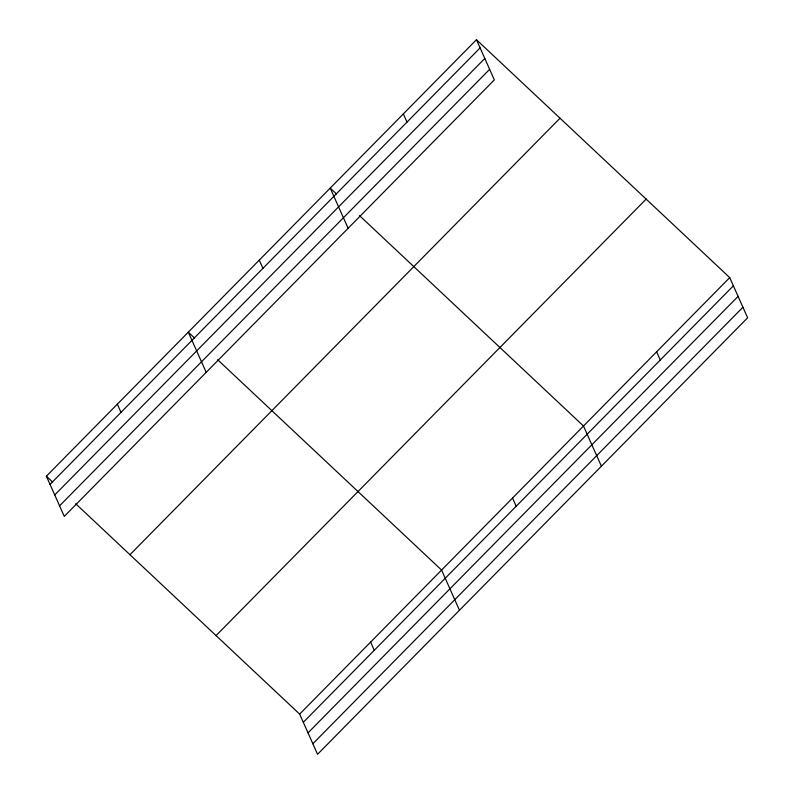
<?xml version="1.0" encoding="UTF-8"?>
<svg xmlns="http://www.w3.org/2000/svg" width="794" height="794" viewBox="0 0 794 794"><rect width="100%" height="100%" fill="white"/><g stroke="black" fill="none" stroke-linecap="round" stroke-linejoin="round"><path stroke-width="1.19" d="M476.45 39.7L494.344 79.886L64.274 516.388L46.38 476.202L476.45 39.7L729.726 277.612L747.62 317.798L317.55 754.3L299.656 714.114L75.728 503.763M50.032 484.409L480.102 47.908M54.736 494.96L484.806 58.458M59.58 505.838L489.64 69.336M129.958 554.708L560.028 118.207M216.077 635.597L646.147 199.105M299.656 714.114L729.726 277.612M303.308 722.322L733.378 285.82M308.012 732.872L738.083 296.37M312.846 743.75L742.916 307.248M336.448 193.954L330.225 188.109L348.119 228.295M359.573 215.67L583.501 426.021L601.395 466.207M194.53 338.006L188.307 332.16L206.202 372.346M217.645 359.722L441.583 570.072L459.468 610.258M46.38 476.202L52.602 482.047M656.618 351.821L660.271 360.019M403.342 113.909L406.994 122.107M512.537 498.046L516.189 506.254M259.271 260.134L262.923 268.342M370.619 642.088L374.272 650.296M117.343 404.176L120.996 412.384"/></g></svg>
